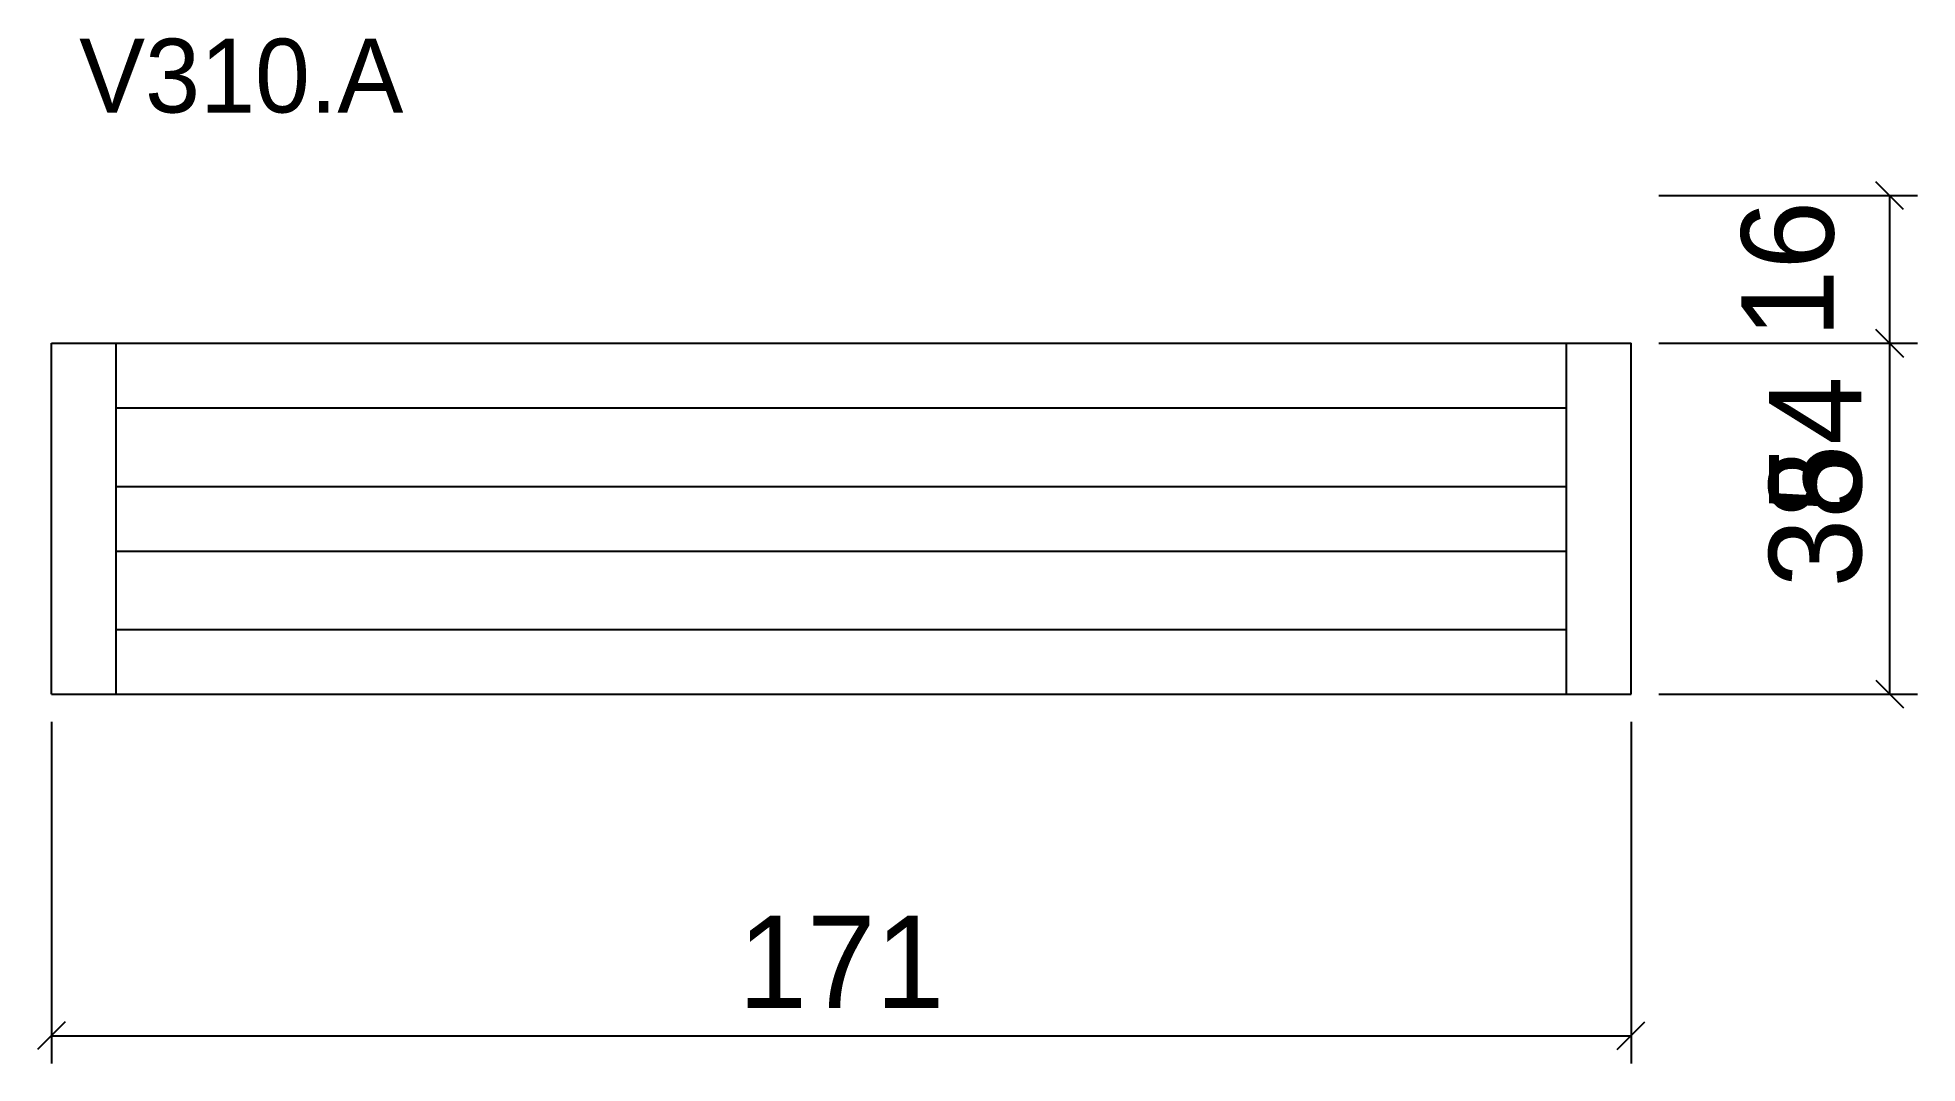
# Model space of a CAD drawing. Extents: x -2 to 202, y -228 to -117.
import ezdxf

# ---------------------------------------------------------------- set-up
doc = ezdxf.new("R2010")
doc.units = 0
for name, color, linetype in [('COTA', 241, 'Continuous'), ('NOMENCLATURA', 7, 'Continuous'), ('Painéis', 200, 'Continuous'), ('SARR_2.2x7', 40, 'Continuous')]:
    doc.layers.add(name, color=color, linetype=linetype)
doc.dimstyles.new('PAINEL', dxfattribs={"dimtxt": 10, "dimasz": 3, "dimexe": 3, "dimexo": 3, "dimgap": 3, "dimtad": 1, "dimblk": 'OBLIQUE', "dimblk1": 'OBLIQUE', "dimcen": 2.5, "dimclrd": 4, "dimclre": 4, "dimclrt": 240, "dimazin": 3, "dimtfac": 1, "dimtmove": 0, "dimatfit": 3})

# ---------------------------------------------------------------- blocks, each defined once
blk = doc.blocks.new('_OBLIQUE')
at = {"color": 0, "linetype": 'BYBLOCK'}
blk.add_line((-0.5, -0.5), (0.5, 0.5), dxfattribs=at)

msp = doc.modelspace()

# ---------------------------------------------------------------- linework, layer by layer
at = {"layer": 'Painéis'}
for p, q in [((0, -150), (171, -150)), ((0, -188), (0, -150)), ((171, -188), (171, -150)), ((0, -188), (171, -188))]:
    msp.add_line(p, q, dxfattribs=at)
at = {"layer": 'SARR_2.2x7'}
for p, q in [((7, -188), (7, -150)), ((164, -188), (164, -150))]:
    msp.add_line(p, q, dxfattribs=at)
for points in [[(7, -157), (164, -157)], [(7, -157), (164, -157)], [(7, -165.5), (164, -165.5)], [(7, -165.5), (164, -165.5)], [(7, -172.5), (164, -172.5)], [(7, -172.5), (164, -172.5)], [(7, -181), (164, -181)], [(7, -181), (164, -181)]]:
    msp.add_lwpolyline(points, dxfattribs=at)

# ---------------------------------------------------------------- texts
at = {"layer": 'NOMENCLATURA'}
msp.add_text('V310.A', height=8, dxfattribs=at).set_placement((3, -125))

# ---------------------------------------------------------------- dimensions: what is measured, and where the dimension line sits
at = {"layer": 'COTA'}
for base, p1, p2 in [((199, -188), (171, -188), (171, -134)), ((199, -150), (171, -150), (171, -134)), ((199, -188), (171, -188), (171, -150))]:
    msp.add_linear_dim(base=base, p1=p1, p2=p2, angle=90, dimstyle='PAINEL', dxfattribs=at).render()
msp.add_linear_dim(base=(0, -225), p1=(0, -188), p2=(171, -188), dimstyle='PAINEL', dxfattribs=at).render()

doc.saveas('drawing.dxf')
